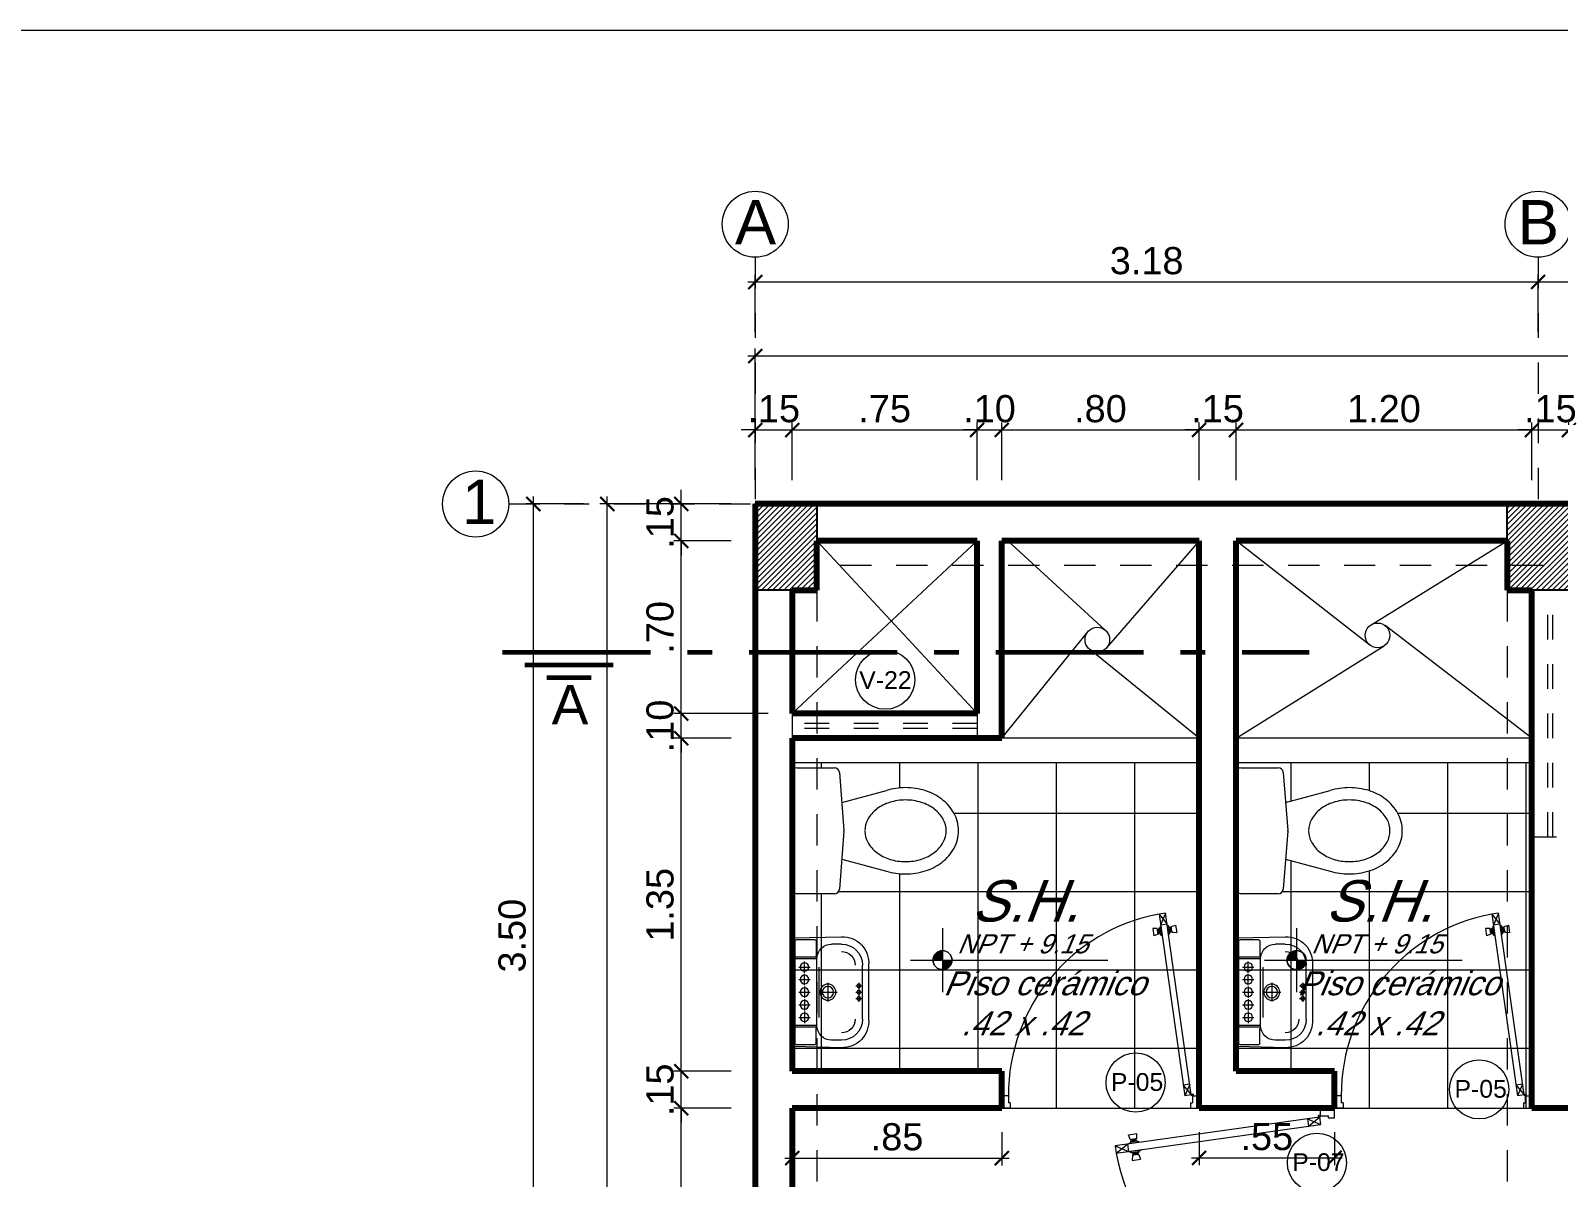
# Model space of a CAD drawing. Header units: millimetres. Extents: x 3790 to 7711, y 1449 to 3132.
# Drawn here: x 3919.59 to 3925.79, y 1485.23 to 1489.88 of the extents above; entities that cross this region are included whole.
import ezdxf

# ---------------------------------------------------------------- set-up
doc = ezdxf.new("R2010")
doc.units = ezdxf.units.MM
doc.header["$PDMODE"] = 3
for name, pattern in [('ACAD_ISO10W100', [18.5, 12, -3, 0.5, -3]), ('CENTER2', [1.125, 0.75, -0.125, 0.125, -0.125]), ('DASHDOTX2', [50.8, 25.4, -12.7, 0, -12.7]), ('HIDDEN', [9.525, 6.35, -3.175])]:
    doc.linetypes.add(name, pattern=pattern)
for name, color, linetype, lineweight in [('cotas', 7, 'Continuous', 5), ('EJES', 20, 'DASHDOTX2', 9), ('LINEA-DE-CORTE', 6, 'ACAD_ISO10W100', 60), ('MOBILIARIOS', 151, 'Continuous', 5), ('PERSONA', 7, 'Continuous', 9), ('pluma 0.0', 33, 'Continuous', 0), ('pluma 1', 1, 'Continuous', 9), ('pluma 1.5', 14, 'Continuous', 15), ('pluma 2.5', 30, 'Continuous', 25), ('pluma 8', 98, 'Continuous', 80), ('proyecciones', 32, 'HIDDEN', 9), ('PUERTAS', 33, 'Continuous', 9), ('SANITARIOS', 40, 'Continuous', 9), ('TEXTO', 7, 'Continuous', 9), ('TEXTURAS', 35, 'Continuous', 5)]:
    doc.layers.add(name, color=color, linetype=linetype, lineweight=lineweight)
doc.styles.add('nombreambiente', font='stylu.ttf', dxfattribs={"oblique": 20})
doc.styles.get("Standard").update_dxf_attribs({"font": 'arial.ttf'})
doc.styles.add('TIMES', font='arial.ttf', dxfattribs={"height": 0.11})
doc.dimstyles.new('julio', dxfattribs={"dimtxt": 0.11, "dimasz": 0.057, "dimexe": 0.03, "dimexo": 0.097, "dimgap": 0.0295, "dimtad": 1, "dimzin": 4, "dimdsep": 46, "dimtxsty": 'TIMES', "dimblk": 'ARCHTICK', "dimcen": 0, "dimdle": 0.03, "dimclrd": 256, "dimclre": 256, "dimclrt": 256, "dimadec": 0, "dimazin": 0, "dimtfac": 1, "dimtix": 1, "dimtmove": 2, "dimatfit": 2, "dimldrblk": 'ARCHTICK', "dimfxl": 1, "dimtolj": 1, "dimtzin": 0, "dimlwd": 5, "dimlwe": 5, "dimarcsym": 0})

# ---------------------------------------------------------------- blocks, each defined once
blk = doc.blocks.new('khjkhjk')
at = {"layer": 'SANITARIOS'}
for p, q in [((987.6491, 424.1584), (987.6491, 424.6284)), ((987.6691, 424.6484), (987.8206, 424.6484)), ((987.8405, 424.6299), (987.8589, 424.3949)), ((987.85, 424.5084), (988.0309, 424.5568)), ((987.8589, 424.3918), (987.8405, 424.1568)), ((987.85, 424.2783), (988.0309, 424.2299)), ((987.8206, 424.1384), (987.6691, 424.1384))]:
    blk.add_line(p, q, dxfattribs=at)
for centre, radius, start, end in [((987.6691, 424.6284), 0.02, 90, 180), ((987.8206, 424.6284), 0.02, 4.48461, 90), ((988.1086, 424.3013), 0.2671, 90, 106.90159), ((988.1086, 424.3013), 0.2671, 72.57824, 90), ((988.1228, 424.3465), 0.2197, 52.85331, 72.57824), ((988.0944, 424.3465), 0.1697, 107.42176, 127.14669), ((988.1086, 424.3013), 0.2171, 90, 107.42176), ((988.1086, 424.3013), 0.2171, 72.57824, 90), ((988.1228, 424.3465), 0.1697, 52.85331, 72.57824), ((988.1445, 424.3751), 0.1837, 28.66816, 52.85331), ((988.0393, 424.3934), 0.0958, 151.33184, 179.15365), ((988.0727, 424.3751), 0.1337, 127.14669, 151.33184), ((988.1445, 424.3751), 0.1337, 28.66816, 52.85331), ((988.1778, 424.3934), 0.0958, 360, 28.66816), ((988.1778, 424.3934), 0.1458, 360, 28.66816), ((987.839, 424.3934), 0.02, 355.51539, 4.48461), ((988.0393, 424.3934), 0.0958, 180.84635, 208.66816), ((988.1778, 424.3934), 0.0958, 331.33184, 0), ((988.1778, 424.3934), 0.1458, 331.33184, 0), ((988.0727, 424.4116), 0.1337, 208.66816, 232.85331), ((988.0944, 424.4403), 0.1697, 232.85331, 252.57824), ((988.1228, 424.4403), 0.1697, 287.42176, 307.14669), ((988.1445, 424.4116), 0.1337, 307.14669, 331.33184), ((988.1445, 424.4116), 0.1837, 307.14669, 331.33184), ((988.1086, 424.4855), 0.2171, 252.57824, 270), ((988.1086, 424.4855), 0.2171, 270, 287.42176), ((988.1228, 424.4403), 0.2197, 287.42176, 307.14669), ((988.1086, 424.4855), 0.2671, 253.09841, 270), ((988.1086, 424.4855), 0.2671, 270, 287.42176), ((987.6691, 424.1584), 0.02, 180, 270), ((987.8206, 424.1584), 0.02, 270, 355.51539)]:
    blk.add_arc(centre, radius, start, end, dxfattribs=at)
blk = doc.blocks.new('lavavo 3')
at = {"layer": 'SANITARIOS'}
for p, q in [((1138.5237, 375.7609), (1138.5237, 375.8379)), ((1138.9437, 375.8419), (1138.5277, 375.8419)), ((1138.5937, 375.7584), (1138.5937, 375.8419)), ((1138.6007, 375.7539), (1138.6007, 375.8419)), ((1138.8707, 375.7539), (1138.8707, 375.8419)), ((1138.8777, 375.7584), (1138.8777, 375.8419)), ((1138.9477, 375.8379), (1138.9477, 375.7609)), ((1138.5277, 375.7569), (1138.5887, 375.7569)), ((1138.5907, 375.7539), (1138.5907, 375.7549)), ((1138.8707, 375.7539), (1138.6007, 375.7539)), ((1138.8377, 375.7439), (1138.6337, 375.7439)), ((1138.8807, 375.753), (1138.8807, 375.7549)), ((1138.9437, 375.7569), (1138.8827, 375.7569)), ((1138.5407, 375.6539), (1138.5407, 375.6939)), ((1138.9307, 375.6539), (1138.9307, 375.6939)), ((1138.8457, 375.5689), (1138.6257, 375.5689))]:
    blk.add_line(p, q, dxfattribs=at)
at = {"layer": 'SANITARIOS', "color": 4, "linetype": 'CENTER2', "ltscale": 0.04}
for p, q in [((1138.6567, 375.8039), (1138.6107, 375.8039)), ((1138.6337, 375.8269), (1138.6337, 375.7809)), ((1138.7077, 375.8039), (1138.6617, 375.8039)), ((1138.6847, 375.8269), (1138.6847, 375.7809)), ((1138.7127, 375.8039), (1138.7587, 375.8039)), ((1138.7357, 375.8269), (1138.7357, 375.7809)), ((1138.7637, 375.8039), (1138.8097, 375.8039)), ((1138.7867, 375.8269), (1138.7867, 375.7809)), ((1138.8147, 375.8039), (1138.8607, 375.8039)), ((1138.8377, 375.8269), (1138.8377, 375.7809)), ((1138.6982, 375.7089), (1138.7732, 375.7089))]:
    blk.add_line(p, q, dxfattribs=at)
at = {"layer": 'SANITARIOS', "color": 4}
blk.add_line((1138.7357, 375.7464), (1138.7357, 375.6714), dxfattribs=at)
at = {"layer": 'SANITARIOS', "color": 4, "linetype": 'CENTER2', "ltscale": 0.02}
for p, q in [((1138.7099, 375.5961), (1138.7099, 375.5706)), ((1138.7357, 375.5961), (1138.7357, 375.5706)), ((1138.7614, 375.5961), (1138.7614, 375.5706)), ((1138.6972, 375.5834), (1138.7227, 375.5834)), ((1138.7229, 375.5834), (1138.7484, 375.5834)), ((1138.7487, 375.5834), (1138.7742, 375.5834))]:
    blk.add_line(p, q, dxfattribs=at)
at = {"layer": 'SANITARIOS'}
blk.add_lwpolyline([(1138.5157, 375.8489), (1138.5107, 375.6539, 0.445971), (1138.6257, 375.5439), (1138.8457, 375.5439, 0.445971), (1138.9607, 375.6539), (1138.9557, 375.8489, 0.414214), (1138.9507, 375.8539), (1138.5207, 375.8539, 0.414214)], format="xyb", close=True, dxfattribs=at)
for centre, radius in [((1138.6337, 375.8039), 0.0173), ((1138.6847, 375.8039), 0.0173), ((1138.7357, 375.8039), 0.0173), ((1138.7867, 375.8039), 0.0173), ((1138.8377, 375.8039), 0.0173), ((1138.7357, 375.7089), 0.0325), ((1138.7357, 375.7089), 0.0232), ((1138.7099, 375.5834), 0.00775), ((1138.7357, 375.5834), 0.00775), ((1138.7614, 375.5834), 0.00775)]:
    blk.add_circle(centre, radius, dxfattribs=at)
for centre, radius, start, end in [((1138.5277, 375.8379), 0.004, 90, 180), ((1138.9437, 375.8379), 0.004, 360, 90), ((1138.5277, 375.7609), 0.004, 180, 270), ((1138.6007, 375.6939), 0.06, 90, 180), ((1138.5887, 375.7549), 0.002, 0, 90), ((1138.8707, 375.6939), 0.06, 0, 90), ((1138.8827, 375.7549), 0.002, 90, 180), ((1138.9437, 375.7609), 0.004, 270, 0), ((1138.6257, 375.6539), 0.085, 180, 270), ((1138.6257, 375.6539), 0.055, 180, 270), ((1138.8457, 375.6539), 0.085, 270, 0), ((1138.8457, 375.6539), 0.055, 270, 0)]:
    blk.add_arc(centre, radius, start, end, dxfattribs=at)
blk = doc.blocks.new('eqwqewr')
at = {"layer": 'PUERTAS'}
for p, q in [((0.1178, 0.7625, 4483.175), (0.0879, 0.7582, 4483.175)), ((0.0879, 0.7582, 4483.175), (0.2051, -0.0706, 4483.175)), ((0.235, -0.0663, 4483.175), (0.1178, 0.7625, 4483.175)), ((0.0589, 0.6934, 4483.175), (0.0637, 0.6595, 4483.175)), ((0.0799, 0.6922, 4483.175), (0.0589, 0.6934, 4483.175)), ((0.0806, 0.6868, 4483.175), (0.0799, 0.6922, 4483.175)), ((0.084, 0.6873, 4483.175), (0.0806, 0.6868, 4483.175)), ((0.0828, 0.6718, 4483.175), (0.0806, 0.6868, 4483.175)), ((0.0871, 0.6898, 4483.175), (0.0837, 0.6893, 4483.175)), ((0.084, 0.6873, 4483.175), (0.0837, 0.6893, 4483.175)), ((0.0862, 0.6723, 4483.175), (0.084, 0.6873, 4483.175)), ((0.0902, 0.693, 4483.175), (0.0868, 0.6925, 4483.175)), ((0.0871, 0.6898, 4483.175), (0.0868, 0.6925, 4483.175)), ((0.0898, 0.6708, 4483.175), (0.0871, 0.6898, 4483.175)), ((0.0942, 0.704, 4483.175), (0.0902, 0.693, 4483.175)), ((0.0936, 0.6685, 4483.175), (0.0902, 0.693, 4483.175)), ((0.0955, 0.7042, 4483.175), (0.0942, 0.704, 4483.175)), ((0.1005, 0.6591, 4483.175), (0.0942, 0.704, 4483.175)), ((0.1248, 0.713, 4483.175), (0.0949, 0.7087, 4483.175)), ((0.0987, 0.6817, 4483.175), (0.0987, 0.6817, 4483.175)), ((0.0987, 0.6817, 4483.175), (0.0987, 0.6817, 4483.175)), ((0.1254, 0.7084, 4483.175), (0.1268, 0.7086, 4483.175)), ((0.1331, 0.6637, 4483.175), (0.1268, 0.7086, 4483.175)), ((0.1268, 0.7086, 4483.175), (0.1336, 0.6992, 4483.175)), ((0.1336, 0.6992, 4483.175), (0.137, 0.6996, 4483.175)), ((0.1371, 0.6747, 4483.175), (0.1336, 0.6992, 4483.175)), ((0.1374, 0.6969, 4483.175), (0.137, 0.6996, 4483.175)), ((0.1374, 0.6969, 4483.175), (0.1408, 0.6974, 4483.175)), ((0.1401, 0.6779, 4483.175), (0.1374, 0.6969, 4483.175)), ((0.1411, 0.6954, 4483.175), (0.1408, 0.6974, 4483.175)), ((0.1411, 0.6954, 4483.175), (0.1445, 0.6958, 4483.175)), ((0.1432, 0.6804, 4483.175), (0.1411, 0.6954, 4483.175)), ((0.1437, 0.7013, 4483.175), (0.1635, 0.7082, 4483.175)), ((0.1445, 0.6958, 4483.175), (0.1437, 0.7013, 4483.175)), ((0.1466, 0.6809, 4483.175), (0.1445, 0.6958, 4483.175)), ((0.1635, 0.7082, 4483.175), (0.1684, 0.6743, 4483.175)), ((0.0835, 0.6664, 4483.175), (0.0637, 0.6595, 4483.175)), ((0.0862, 0.6723, 4483.175), (0.0828, 0.6718, 4483.175)), ((0.0828, 0.6718, 4483.175), (0.0835, 0.6664, 4483.175)), ((0.0862, 0.6723, 4483.175), (0.0864, 0.6703, 4483.175)), ((0.0898, 0.6708, 4483.175), (0.0864, 0.6703, 4483.175)), ((0.0898, 0.6708, 4483.175), (0.0902, 0.6681, 4483.175)), ((0.0936, 0.6685, 4483.175), (0.0902, 0.6681, 4483.175)), ((0.1005, 0.6591, 4483.175), (0.0936, 0.6685, 4483.175)), ((0.1019, 0.6593, 4483.175), (0.1005, 0.6591, 4483.175)), ((0.1318, 0.6635, 4483.175), (0.1331, 0.6637, 4483.175)), ((0.1331, 0.6637, 4483.175), (0.1371, 0.6747, 4483.175)), ((0.1371, 0.6747, 4483.175), (0.1405, 0.6752, 4483.175)), ((0.1401, 0.6779, 4483.175), (0.1435, 0.6784, 4483.175)), ((0.1401, 0.6779, 4483.175), (0.1405, 0.6752, 4483.175)), ((0.1432, 0.6804, 4483.175), (0.1466, 0.6809, 4483.175)), ((0.1432, 0.6804, 4483.175), (0.1435, 0.6784, 4483.175)), ((0.1466, 0.6809, 4483.175), (0.1474, 0.6755, 4483.175)), ((0.1474, 0.6755, 4483.175), (0.1684, 0.6743, 4483.175)), ((0.228, -0.0168, 4483.175), (0.1981, -0.021, 4483.175)), ((-0.5995, -0.0707, 4483.175), (-0.6297, -0.0707, 4483.175)), ((-0.6297, -0.0707, 4483.175), (-0.6297, -0.1273, 4483.175)), ((-0.5995, -0.0707, 4483.175), (-0.5995, -0.1019, 4483.175)), ((-0.5909, -0.1019, 4483.175), (-0.5995, -0.1019, 4483.175)), ((-0.5909, -0.1019, 4483.175), (-0.5909, -0.1273, 4483.175)), ((0.235, -0.0663, 4483.175), (0.2051, -0.0706, 4483.175)), ((0.2315, -0.1019, 4483.175), (0.2401, -0.1019, 4483.175)), ((0.2315, -0.1019, 4483.175), (0.2315, -0.1273, 4483.175)), ((0.2401, -0.0707, 4483.175), (0.2401, -0.1019, 4483.175)), ((0.2401, -0.0707, 4483.175), (0.2703, -0.0707, 4483.175)), ((0.2401, -0.0707, 4483.175), (0.2401, -0.1019, 4483.175)), ((0.2703, -0.0707, 4483.175), (0.2703, -0.1273, 4483.175)), ((-0.5909, -0.1273, 4483.175), (-0.6297, -0.1273, 4483.175)), ((0.2315, -0.1273, 4483.175), (0.2703, -0.1273, 4483.175))]:
    blk.add_line(p, q, dxfattribs=at)
for radius in [0.00461, 0.000461]:
    blk.add_circle((0.2397, -0.0661, 4483.175), radius, dxfattribs=at)
at = {"layer": 'TEXTURAS', "linetype": 'Continuous', "extrusion": (-4.60854e-07, -6.59516e-08, 1)}
for p, q in [((0.0879, 0.7582, 4483.175), (0.1248, 0.713, 4483.175)), ((0.1178, 0.7625, 4483.175), (0.0949, 0.7087, 4483.175)), ((0.1981, -0.021, 4483.175), (0.235, -0.0663, 4483.175)), ((0.228, -0.0168, 4483.175), (0.2051, -0.0706, 4483.175))]:
    blk.add_line(p, q, dxfattribs=at)
at = {"layer": 'TEXTURAS'}
blk.add_arc((0.2406, -0.0678, 4483.175), 0.8401, 100.47523, 180.19864, dxfattribs=at)
blk = doc.blocks.new('iiuyu')
at = {"layer": 'pluma 1', "ltscale": 0.3}
h = blk.add_hatch(color=256, dxfattribs=at)
h.paths.add_polyline_path([(1118.6362, 393.0279, 0.414214), (1118.5977, 392.9893), (1118.6362, 392.9893)])
h.paths.add_polyline_path([(1118.6747, 392.9893), (1118.6362, 392.9893), (1118.6362, 392.9508, 0.414214)])
for p, q in [((1118.6362, 393.1195), (1118.6362, 392.8592)), ((1118.506, 392.9893), (1119.307, 392.9893))]:
    blk.add_line(p, q, dxfattribs=at)
blk.add_circle((1118.6362, 392.9893), 0.0385, dxfattribs=at)
for start, end in [(0, 180), (180, 0)]:
    blk.add_arc((1118.6362, 392.9893), 0.0385, start, end, dxfattribs=at)
blk = doc.blocks.new('_ArchTick')
at = {"color": 0, "linetype": 'ByBlock', "lineweight": 40, "const_width": 0.15}
blk.add_lwpolyline([(-0.5, -0.5), (0.5, 0.5)], dxfattribs=at)
blk = doc.blocks.new('*D561')
at = {"layer": 'cotas', "lineweight": 5, "transparency": 16777216}
for p, q in [((3922.436, 1487.9592), (3921.903, 1487.9592)), ((3921.933, 1480.9292), (3921.933, 1487.9892)), ((3922.436, 1480.9592), (3921.903, 1480.9592))]:
    blk.add_line(p, q, dxfattribs=at)
at = {"layer": 'Defpoints', "color": 0, "transparency": 16777216}
for p in [(3921.933, 1487.9592), (3922.533, 1487.9592), (3922.533, 1480.9592)]:
    blk.add_point(p, dxfattribs=at)
at = {"layer": 'cotas', "lineweight": 5, "transparency": 16777216, "xscale": 0.057, "yscale": 0.057, "zscale": 0.057}
for p, rotation in [((3921.933, 1487.9592), 90), ((3921.933, 1480.9592), 270)]:
    blk.add_blockref('_ArchTick', p, dxfattribs=dict(at, rotation=rotation))
at = {"layer": 'cotas', "transparency": 16777216, "insert": (3921.8473, 1484.4592), "char_height": 0.11, "attachment_point": 5, "rotation": 90, "style": 'TIMES'}
blk.add_mtext('\\A1;7.00', dxfattribs=at)
blk = doc.blocks.new('*D496')
at = {"layer": 'cotas', "lineweight": 5, "transparency": 16777216}
for p, q in [((3922.436, 1487.0092), (3922.203, 1487.0092)), ((3922.233, 1485.6292), (3922.233, 1487.0392)), ((3922.436, 1485.6592), (3922.203, 1485.6592))]:
    blk.add_line(p, q, dxfattribs=at)
at = {"layer": 'Defpoints', "color": 0, "transparency": 16777216}
for p in [(3922.233, 1487.0092), (3922.533, 1487.0092), (3922.533, 1485.6592)]:
    blk.add_point(p, dxfattribs=at)
at = {"layer": 'cotas', "lineweight": 5, "transparency": 16777216, "xscale": 0.057, "yscale": 0.057, "zscale": 0.057}
for p, rotation in [((3922.233, 1487.0092), 90), ((3922.233, 1485.6592), 270)]:
    blk.add_blockref('_ArchTick', p, dxfattribs=dict(at, rotation=rotation))
at = {"layer": 'cotas', "transparency": 16777216, "insert": (3922.1473, 1486.3342), "char_height": 0.11, "attachment_point": 5, "rotation": 90, "style": 'TIMES'}
blk.add_mtext('\\A1;1.35', dxfattribs=at)
blk = doc.blocks.new('*D497')
at = {"layer": 'cotas', "lineweight": 5, "transparency": 16777216}
for p, q in [((3922.233, 1487.9592), (3922.233, 1488.0162)), ((3922.436, 1487.9592), (3922.203, 1487.9592)), ((3922.233, 1487.8092), (3922.233, 1487.9592)), ((3922.436, 1487.8092), (3922.203, 1487.8092)), ((3922.233, 1487.8092), (3922.233, 1487.7522))]:
    blk.add_line(p, q, dxfattribs=at)
at = {"layer": 'Defpoints', "color": 0, "transparency": 16777216}
for p in [(3922.233, 1487.9592), (3922.533, 1487.9592), (3922.533, 1487.8092)]:
    blk.add_point(p, dxfattribs=at)
at = {"layer": 'cotas', "lineweight": 5, "transparency": 16777216, "xscale": 0.057, "yscale": 0.057, "zscale": 0.057}
for p, rotation in [((3922.233, 1487.9592), 270), ((3922.233, 1487.8092), 90)]:
    blk.add_blockref('_ArchTick', p, dxfattribs=dict(at, rotation=rotation))
at = {"layer": 'cotas', "transparency": 16777216, "insert": (3922.1473, 1487.8842), "char_height": 0.11, "attachment_point": 5, "rotation": 90, "style": 'TIMES'}
blk.add_mtext('\\A1;.15', dxfattribs=at)
blk = doc.blocks.new('*D498')
at = {"layer": 'cotas', "lineweight": 5, "transparency": 16777216}
for p, q in [((3921.836, 1487.9592), (3921.603, 1487.9592)), ((3921.633, 1484.4292), (3921.633, 1487.9892)), ((3921.836, 1484.4592), (3921.603, 1484.4592))]:
    blk.add_line(p, q, dxfattribs=at)
at = {"layer": 'Defpoints', "color": 0, "transparency": 16777216}
for p in [(3921.633, 1487.9592), (3921.933, 1487.9592), (3921.933, 1484.4592)]:
    blk.add_point(p, dxfattribs=at)
at = {"layer": 'cotas', "lineweight": 5, "transparency": 16777216, "xscale": 0.057, "yscale": 0.057, "zscale": 0.057}
for p, rotation in [((3921.633, 1487.9592), 90), ((3921.633, 1484.4592), 270)]:
    blk.add_blockref('_ArchTick', p, dxfattribs=dict(at, rotation=rotation))
at = {"layer": 'cotas', "transparency": 16777216, "insert": (3921.5473, 1486.2092), "char_height": 0.11, "attachment_point": 5, "rotation": 90, "style": 'TIMES'}
blk.add_mtext('\\A1;3.50', dxfattribs=at)
blk = doc.blocks.new('*D562')
at = {"layer": 'cotas', "lineweight": 5, "transparency": 16777216}
for p, q in [((3922.503, 1488.5592), (3937.863, 1488.5592)), ((3922.533, 1488.0562), (3922.533, 1488.5892)), ((3937.833, 1488.0562), (3937.833, 1488.5892))]:
    blk.add_line(p, q, dxfattribs=at)
at = {"layer": 'Defpoints', "color": 0, "transparency": 16777216}
for p in [(3937.833, 1488.5592), (3922.533, 1487.9592), (3937.833, 1487.9592)]:
    blk.add_point(p, dxfattribs=at)
at = {"layer": 'cotas', "lineweight": 5, "transparency": 16777216, "xscale": 0.057, "yscale": 0.057, "zscale": 0.057, "rotation": 180}
blk.add_blockref('_ArchTick', (3922.533, 1488.5592), dxfattribs=at)
at = {"layer": 'cotas', "lineweight": 5, "transparency": 16777216, "xscale": 0.057, "yscale": 0.057, "zscale": 0.057}
blk.add_blockref('_ArchTick', (3937.833, 1488.5592), dxfattribs=at)
at = {"layer": 'cotas', "transparency": 16777216, "insert": (3930.2854, 1488.65), "char_height": 0.11, "attachment_point": 5, "style": 'TIMES'}
blk.add_mtext('\\A1;15.30', dxfattribs=at)
blk = doc.blocks.new('*D499')
at = {"layer": 'cotas', "lineweight": 5, "transparency": 16777216}
for p, q in [((3922.533, 1488.2592), (3922.476, 1488.2592)), ((3922.533, 1488.0562), (3922.533, 1488.2892)), ((3922.533, 1488.2592), (3922.683, 1488.2592)), ((3922.683, 1488.0562), (3922.683, 1488.2892)), ((3922.683, 1488.2592), (3922.74, 1488.2592))]:
    blk.add_line(p, q, dxfattribs=at)
at = {"layer": 'Defpoints', "color": 0, "transparency": 16777216}
for p in [(3922.683, 1488.2592), (3922.533, 1487.9592), (3922.683, 1487.9592)]:
    blk.add_point(p, dxfattribs=at)
at = {"layer": 'cotas', "lineweight": 5, "transparency": 16777216, "xscale": 0.057, "yscale": 0.057, "zscale": 0.057}
blk.add_blockref('_ArchTick', (3922.533, 1488.2592), dxfattribs=at)
at = {"layer": 'cotas', "lineweight": 5, "transparency": 16777216, "xscale": 0.057, "yscale": 0.057, "zscale": 0.057, "rotation": 180}
blk.add_blockref('_ArchTick', (3922.683, 1488.2592), dxfattribs=at)
at = {"layer": 'cotas', "transparency": 16777216, "insert": (3922.608, 1488.3449), "char_height": 0.11, "attachment_point": 5, "style": 'TIMES'}
blk.add_mtext('\\A1;.15', dxfattribs=at)
blk = doc.blocks.new('*D500')
at = {"layer": 'cotas', "lineweight": 5, "transparency": 16777216}
for p, q in [((3922.533, 1488.6562), (3922.533, 1488.8892)), ((3925.708, 1488.6562), (3925.708, 1488.8892)), ((3922.503, 1488.8592), (3925.738, 1488.8592))]:
    blk.add_line(p, q, dxfattribs=at)
at = {"layer": 'Defpoints', "color": 0, "transparency": 16777216}
for p in [(3925.708, 1488.8592), (3922.533, 1488.5592), (3925.708, 1488.5592)]:
    blk.add_point(p, dxfattribs=at)
at = {"layer": 'cotas', "lineweight": 5, "transparency": 16777216, "xscale": 0.057, "yscale": 0.057, "zscale": 0.057, "rotation": 180}
blk.add_blockref('_ArchTick', (3922.533, 1488.8592), dxfattribs=at)
at = {"layer": 'cotas', "lineweight": 5, "transparency": 16777216, "xscale": 0.057, "yscale": 0.057, "zscale": 0.057}
blk.add_blockref('_ArchTick', (3925.708, 1488.8592), dxfattribs=at)
at = {"layer": 'cotas', "transparency": 16777216, "insert": (3924.1205, 1488.9449), "char_height": 0.11, "attachment_point": 5, "style": 'TIMES'}
blk.add_mtext('\\A1;3.18', dxfattribs=at)
blk = doc.blocks.new('*D501')
at = {"layer": 'cotas', "lineweight": 5, "transparency": 16777216}
for p, q in [((3925.708, 1488.6562), (3925.708, 1488.8892)), ((3928.958, 1488.6562), (3928.958, 1488.8892)), ((3925.678, 1488.8592), (3928.988, 1488.8592))]:
    blk.add_line(p, q, dxfattribs=at)
at = {"layer": 'Defpoints', "color": 0, "transparency": 16777216}
for p in [(3928.958, 1488.8592), (3925.708, 1488.5592), (3928.958, 1488.5592)]:
    blk.add_point(p, dxfattribs=at)
at = {"layer": 'cotas', "lineweight": 5, "transparency": 16777216, "xscale": 0.057, "yscale": 0.057, "zscale": 0.057, "rotation": 180}
blk.add_blockref('_ArchTick', (3925.708, 1488.8592), dxfattribs=at)
at = {"layer": 'cotas', "lineweight": 5, "transparency": 16777216, "xscale": 0.057, "yscale": 0.057, "zscale": 0.057}
blk.add_blockref('_ArchTick', (3928.958, 1488.8592), dxfattribs=at)
at = {"layer": 'cotas', "transparency": 16777216, "insert": (3927.333, 1488.9449), "char_height": 0.11, "attachment_point": 5, "style": 'TIMES'}
blk.add_mtext('\\A1;3.25', dxfattribs=at)
blk = doc.blocks.new('*D506')
at = {"layer": 'cotas', "lineweight": 5, "transparency": 16777216}
for p, q in [((3922.653, 1488.2592), (3923.463, 1488.2592)), ((3922.683, 1488.0562), (3922.683, 1488.2892)), ((3923.433, 1488.0562), (3923.433, 1488.2892))]:
    blk.add_line(p, q, dxfattribs=at)
at = {"layer": 'Defpoints', "color": 0, "transparency": 16777216}
for p in [(3923.433, 1488.2592), (3922.683, 1487.9592), (3923.433, 1487.9592)]:
    blk.add_point(p, dxfattribs=at)
at = {"layer": 'cotas', "lineweight": 5, "transparency": 16777216, "xscale": 0.057, "yscale": 0.057, "zscale": 0.057, "rotation": 180}
blk.add_blockref('_ArchTick', (3922.683, 1488.2592), dxfattribs=at)
at = {"layer": 'cotas', "lineweight": 5, "transparency": 16777216, "xscale": 0.057, "yscale": 0.057, "zscale": 0.057}
blk.add_blockref('_ArchTick', (3923.433, 1488.2592), dxfattribs=at)
at = {"layer": 'cotas', "transparency": 16777216, "insert": (3923.058, 1488.3447), "char_height": 0.11, "attachment_point": 5, "style": 'TIMES'}
blk.add_mtext('\\A1;.75', dxfattribs=at)
blk = doc.blocks.new('*D507')
at = {"layer": 'cotas', "lineweight": 5, "transparency": 16777216}
for p, q in [((3923.433, 1488.2592), (3923.376, 1488.2592)), ((3923.433, 1488.0562), (3923.433, 1488.2892)), ((3923.433, 1488.2592), (3923.533, 1488.2592)), ((3923.533, 1488.0562), (3923.533, 1488.2892)), ((3923.533, 1488.2592), (3923.59, 1488.2592))]:
    blk.add_line(p, q, dxfattribs=at)
at = {"layer": 'Defpoints', "color": 0, "transparency": 16777216}
for p in [(3923.533, 1488.2592), (3923.433, 1487.9592), (3923.533, 1487.9592)]:
    blk.add_point(p, dxfattribs=at)
at = {"layer": 'cotas', "lineweight": 5, "transparency": 16777216, "xscale": 0.057, "yscale": 0.057, "zscale": 0.057}
blk.add_blockref('_ArchTick', (3923.433, 1488.2592), dxfattribs=at)
at = {"layer": 'cotas', "lineweight": 5, "transparency": 16777216, "xscale": 0.057, "yscale": 0.057, "zscale": 0.057, "rotation": 180}
blk.add_blockref('_ArchTick', (3923.533, 1488.2592), dxfattribs=at)
at = {"layer": 'cotas', "transparency": 16777216, "insert": (3923.483, 1488.3449), "char_height": 0.11, "attachment_point": 5, "style": 'TIMES'}
blk.add_mtext('\\A1;.10', dxfattribs=at)
blk = doc.blocks.new('*D508')
at = {"layer": 'cotas', "lineweight": 5, "transparency": 16777216}
for p, q in [((3924.453, 1488.2592), (3925.713, 1488.2592)), ((3924.483, 1488.0562), (3924.483, 1488.2892)), ((3925.683, 1488.0562), (3925.683, 1488.2892))]:
    blk.add_line(p, q, dxfattribs=at)
at = {"layer": 'Defpoints', "color": 0, "transparency": 16777216}
for p in [(3925.683, 1488.2592), (3924.483, 1487.9592), (3925.683, 1487.9592)]:
    blk.add_point(p, dxfattribs=at)
at = {"layer": 'cotas', "lineweight": 5, "transparency": 16777216, "xscale": 0.057, "yscale": 0.057, "zscale": 0.057, "rotation": 180}
blk.add_blockref('_ArchTick', (3924.483, 1488.2592), dxfattribs=at)
at = {"layer": 'cotas', "lineweight": 5, "transparency": 16777216, "xscale": 0.057, "yscale": 0.057, "zscale": 0.057}
blk.add_blockref('_ArchTick', (3925.683, 1488.2592), dxfattribs=at)
at = {"layer": 'cotas', "transparency": 16777216, "insert": (3925.083, 1488.3449), "char_height": 0.11, "attachment_point": 5, "style": 'TIMES'}
blk.add_mtext('\\A1;1.20', dxfattribs=at)
blk = doc.blocks.new('*D530')
at = {"layer": 'cotas', "lineweight": 5, "transparency": 16777216}
for p, q in [((3922.233, 1481.8792), (3922.233, 1485.5392)), ((3922.436, 1485.5092), (3922.203, 1485.5092)), ((3922.436, 1481.9092), (3922.203, 1481.9092))]:
    blk.add_line(p, q, dxfattribs=at)
at = {"layer": 'Defpoints', "color": 0, "transparency": 16777216}
for p in [(3922.233, 1485.5092), (3922.533, 1485.5092), (3922.533, 1481.9092)]:
    blk.add_point(p, dxfattribs=at)
at = {"layer": 'cotas', "lineweight": 5, "transparency": 16777216, "xscale": 0.057, "yscale": 0.057, "zscale": 0.057}
for p, rotation in [((3922.233, 1485.5092), 90), ((3922.233, 1481.9092), 270)]:
    blk.add_blockref('_ArchTick', p, dxfattribs=dict(at, rotation=rotation))
at = {"layer": 'cotas', "transparency": 16777216, "insert": (3922.1473, 1483.7092), "char_height": 0.11, "attachment_point": 5, "rotation": 90, "style": 'TIMES'}
blk.add_mtext('\\A1;3.60', dxfattribs=at)
blk = doc.blocks.new('*D540')
at = {"layer": 'cotas', "lineweight": 5, "transparency": 16777216}
for p, q in [((3922.233, 1485.6592), (3922.233, 1485.7162)), ((3922.436, 1485.6592), (3922.203, 1485.6592)), ((3922.233, 1485.5092), (3922.233, 1485.6592)), ((3922.436, 1485.5092), (3922.203, 1485.5092)), ((3922.233, 1485.5092), (3922.233, 1485.4522))]:
    blk.add_line(p, q, dxfattribs=at)
at = {"layer": 'Defpoints', "color": 0, "transparency": 16777216}
for p in [(3922.233, 1485.6592), (3922.533, 1485.6592), (3922.533, 1485.5092)]:
    blk.add_point(p, dxfattribs=at)
at = {"layer": 'cotas', "lineweight": 5, "transparency": 16777216, "xscale": 0.057, "yscale": 0.057, "zscale": 0.057}
for p, rotation in [((3922.233, 1485.6592), 270), ((3922.233, 1485.5092), 90)]:
    blk.add_blockref('_ArchTick', p, dxfattribs=dict(at, rotation=rotation))
at = {"layer": 'cotas', "transparency": 16777216, "insert": (3922.1473, 1485.5842), "char_height": 0.11, "attachment_point": 5, "rotation": 90, "style": 'TIMES'}
blk.add_mtext('\\A1;.15', dxfattribs=at)
blk = doc.blocks.new('*D557')
at = {"layer": 'cotas', "lineweight": 5, "transparency": 16777216}
for p, q in [((3925.683, 1488.2592), (3925.626, 1488.2592)), ((3925.683, 1488.0562), (3925.683, 1488.2892)), ((3925.683, 1488.2592), (3925.833, 1488.2592)), ((3925.833, 1488.0562), (3925.833, 1488.2892)), ((3925.833, 1488.2592), (3925.89, 1488.2592))]:
    blk.add_line(p, q, dxfattribs=at)
at = {"layer": 'Defpoints', "color": 0, "transparency": 16777216}
for p in [(3925.833, 1488.2592), (3925.683, 1487.9592), (3925.833, 1487.9592)]:
    blk.add_point(p, dxfattribs=at)
at = {"layer": 'cotas', "lineweight": 5, "transparency": 16777216, "xscale": 0.057, "yscale": 0.057, "zscale": 0.057}
blk.add_blockref('_ArchTick', (3925.683, 1488.2592), dxfattribs=at)
at = {"layer": 'cotas', "lineweight": 5, "transparency": 16777216, "xscale": 0.057, "yscale": 0.057, "zscale": 0.057, "rotation": 180}
blk.add_blockref('_ArchTick', (3925.833, 1488.2592), dxfattribs=at)
at = {"layer": 'cotas', "transparency": 16777216, "insert": (3925.758, 1488.3449), "char_height": 0.11, "attachment_point": 5, "style": 'TIMES'}
blk.add_mtext('\\A1;.15', dxfattribs=at)
blk = doc.blocks.new('*D569')
at = {"layer": 'cotas', "lineweight": 5, "transparency": 16777216}
for p, q in [((3922.233, 1487.1092), (3922.233, 1487.1662)), ((3922.586, 1487.1092), (3922.203, 1487.1092)), ((3922.233, 1487.0092), (3922.233, 1487.1092)), ((3922.436, 1487.0092), (3922.203, 1487.0092)), ((3922.233, 1487.0092), (3922.233, 1486.9522))]:
    blk.add_line(p, q, dxfattribs=at)
at = {"layer": 'Defpoints', "color": 0, "transparency": 16777216}
for p in [(3922.233, 1487.1092), (3922.683, 1487.1092), (3922.533, 1487.0092)]:
    blk.add_point(p, dxfattribs=at)
at = {"layer": 'cotas', "lineweight": 5, "transparency": 16777216, "xscale": 0.057, "yscale": 0.057, "zscale": 0.057}
for p, rotation in [((3922.233, 1487.1092), 270), ((3922.233, 1487.0092), 90)]:
    blk.add_blockref('_ArchTick', p, dxfattribs=dict(at, rotation=rotation))
at = {"layer": 'cotas', "transparency": 16777216, "insert": (3922.1473, 1487.0592), "char_height": 0.11, "attachment_point": 5, "rotation": 90, "style": 'TIMES'}
blk.add_mtext('\\A1;.10', dxfattribs=at)
blk = doc.blocks.new('*D570')
at = {"layer": 'cotas', "lineweight": 5, "transparency": 16777216}
for p, q in [((3922.233, 1487.0792), (3922.233, 1487.8392)), ((3922.436, 1487.8092), (3922.203, 1487.8092)), ((3922.586, 1487.1092), (3922.203, 1487.1092))]:
    blk.add_line(p, q, dxfattribs=at)
at = {"layer": 'Defpoints', "color": 0, "transparency": 16777216}
for p in [(3922.233, 1487.8092), (3922.533, 1487.8092), (3922.683, 1487.1092)]:
    blk.add_point(p, dxfattribs=at)
at = {"layer": 'cotas', "lineweight": 5, "transparency": 16777216, "xscale": 0.057, "yscale": 0.057, "zscale": 0.057}
for p, rotation in [((3922.233, 1487.8092), 90), ((3922.233, 1487.1092), 270)]:
    blk.add_blockref('_ArchTick', p, dxfattribs=dict(at, rotation=rotation))
at = {"layer": 'cotas', "transparency": 16777216, "insert": (3922.1473, 1487.4592), "char_height": 0.11, "attachment_point": 5, "rotation": 90, "style": 'TIMES'}
blk.add_mtext('\\A1;.70', dxfattribs=at)
blk = doc.blocks.new('*D558')
at = {"layer": 'cotas', "lineweight": 5, "transparency": 16777216}
for p, q in [((3923.503, 1488.2592), (3924.363, 1488.2592)), ((3923.533, 1488.0562), (3923.533, 1488.2892)), ((3924.333, 1488.0562), (3924.333, 1488.2892))]:
    blk.add_line(p, q, dxfattribs=at)
at = {"layer": 'Defpoints', "color": 0, "transparency": 16777216}
for p in [(3924.333, 1488.2592), (3923.533, 1487.9592), (3924.333, 1487.9592)]:
    blk.add_point(p, dxfattribs=at)
at = {"layer": 'cotas', "lineweight": 5, "transparency": 16777216, "xscale": 0.057, "yscale": 0.057, "zscale": 0.057, "rotation": 180}
blk.add_blockref('_ArchTick', (3923.533, 1488.2592), dxfattribs=at)
at = {"layer": 'cotas', "lineweight": 5, "transparency": 16777216, "xscale": 0.057, "yscale": 0.057, "zscale": 0.057}
blk.add_blockref('_ArchTick', (3924.333, 1488.2592), dxfattribs=at)
at = {"layer": 'cotas', "transparency": 16777216, "insert": (3923.933, 1488.3449), "char_height": 0.11, "attachment_point": 5, "style": 'TIMES'}
blk.add_mtext('\\A1;.80', dxfattribs=at)
blk = doc.blocks.new('*D559')
at = {"layer": 'cotas', "lineweight": 5, "transparency": 16777216}
for p, q in [((3924.333, 1488.2592), (3924.276, 1488.2592)), ((3924.333, 1488.0562), (3924.333, 1488.2892)), ((3924.333, 1488.2592), (3924.483, 1488.2592)), ((3924.483, 1488.0562), (3924.483, 1488.2892)), ((3924.483, 1488.2592), (3924.54, 1488.2592))]:
    blk.add_line(p, q, dxfattribs=at)
at = {"layer": 'Defpoints', "color": 0, "transparency": 16777216}
for p in [(3924.483, 1488.2592), (3924.333, 1487.9592), (3924.483, 1487.9592)]:
    blk.add_point(p, dxfattribs=at)
at = {"layer": 'cotas', "lineweight": 5, "transparency": 16777216, "xscale": 0.057, "yscale": 0.057, "zscale": 0.057}
blk.add_blockref('_ArchTick', (3924.333, 1488.2592), dxfattribs=at)
at = {"layer": 'cotas', "lineweight": 5, "transparency": 16777216, "xscale": 0.057, "yscale": 0.057, "zscale": 0.057, "rotation": 180}
blk.add_blockref('_ArchTick', (3924.483, 1488.2592), dxfattribs=at)
at = {"layer": 'cotas', "transparency": 16777216, "insert": (3924.408, 1488.3449), "char_height": 0.11, "attachment_point": 5, "style": 'TIMES'}
blk.add_mtext('\\A1;.15', dxfattribs=at)
blk = doc.blocks.new('*D460')
at = {"layer": 'cotas', "lineweight": 5, "transparency": 16777216}
for p, q in [((3922.683, 1485.4122), (3922.683, 1485.2775)), ((3923.533, 1485.4122), (3923.533, 1485.2775)), ((3922.653, 1485.3075), (3923.563, 1485.3075))]:
    blk.add_line(p, q, dxfattribs=at)
at = {"layer": 'Defpoints', "color": 0, "transparency": 16777216}
for p in [(3922.683, 1485.5092), (3923.533, 1485.5092), (3923.533, 1485.3075)]:
    blk.add_point(p, dxfattribs=at)
at = {"layer": 'cotas', "lineweight": 5, "transparency": 16777216, "xscale": 0.057, "yscale": 0.057, "zscale": 0.057, "rotation": 180}
blk.add_blockref('_ArchTick', (3922.683, 1485.3075), dxfattribs=at)
at = {"layer": 'cotas', "lineweight": 5, "transparency": 16777216, "xscale": 0.057, "yscale": 0.057, "zscale": 0.057}
blk.add_blockref('_ArchTick', (3923.533, 1485.3075), dxfattribs=at)
at = {"layer": 'cotas', "transparency": 16777216, "insert": (3923.108, 1485.3932), "char_height": 0.11, "attachment_point": 5, "style": 'TIMES'}
blk.add_mtext('\\A1;.85', dxfattribs=at)
blk = doc.blocks.new('*D461')
at = {"layer": 'cotas', "lineweight": 5, "transparency": 16777216}
for p, q in [((3924.333, 1485.4122), (3924.333, 1485.2785)), ((3924.883, 1485.4122), (3924.883, 1485.2785)), ((3924.303, 1485.3085), (3924.913, 1485.3085))]:
    blk.add_line(p, q, dxfattribs=at)
at = {"layer": 'Defpoints', "color": 0, "transparency": 16777216}
for p in [(3924.333, 1485.5092), (3924.883, 1485.5092), (3924.883, 1485.3085)]:
    blk.add_point(p, dxfattribs=at)
at = {"layer": 'cotas', "lineweight": 5, "transparency": 16777216, "xscale": 0.057, "yscale": 0.057, "zscale": 0.057, "rotation": 180}
blk.add_blockref('_ArchTick', (3924.333, 1485.3085), dxfattribs=at)
at = {"layer": 'cotas', "lineweight": 5, "transparency": 16777216, "xscale": 0.057, "yscale": 0.057, "zscale": 0.057}
blk.add_blockref('_ArchTick', (3924.883, 1485.3085), dxfattribs=at)
at = {"layer": 'cotas', "transparency": 16777216, "insert": (3924.608, 1485.394), "char_height": 0.11, "attachment_point": 5, "style": 'TIMES'}
blk.add_mtext('\\A1;.55', dxfattribs=at)

msp = doc.modelspace()

# ---------------------------------------------------------------- hatches: boundary and pattern name
at = {"layer": 'TEXTURAS'}
h = msp.add_hatch(dxfattribs=at)
h.set_pattern_fill('LINE', color=256, scale=0.005, angle=45)
h.set_pattern_definition([(45, (68.669496, -57.590765), (-0.01122532015, 0.01122532015), [])])
h.paths.add_polyline_path([(3922.783, 1487.8092), (3922.783, 1487.9592), (3922.533, 1487.9592), (3922.533, 1487.6092), (3922.783, 1487.6092)])
h = msp.add_hatch(dxfattribs=at)
h.set_pattern_fill('LINE', color=256, scale=0.005, angle=45)
h.set_pattern_definition([(45, (71.719496, -57.590765), (-0.01122532015, 0.01122532015), [])])
h.paths.add_polyline_path([(3925.833, 1487.8092), (3925.833, 1487.9592), (3925.583, 1487.9592), (3925.583, 1487.6092), (3925.833, 1487.6092)])
h = msp.add_hatch(dxfattribs=at)
h.set_pattern_fill('NET', color=256, scale=0.1)
h.set_pattern_definition([(0, (68.6695, -70.31427), (0, 0.3175), []), (90, (68.6695, -70.31427), (-0.3175, 2e-17), [])])
h.paths.add_polyline_path([(3923.2893, 1486.506, -0.086279), (3923.2224, 1486.4715, -0.076164), (3923.1425, 1486.4592, -0.073881), (3923.0648, 1486.4708), (3922.8839, 1486.5192), (3922.8744, 1486.3977, -0.39147), (3922.8545, 1486.3792), (3922.703, 1486.3792, -0.414214), (3922.683, 1486.3992), (3922.683, 1485.6592), (3923.533, 1485.6592), (3923.533, 1485.5092), (3924.333, 1485.5092), (3924.333, 1486.9092), (3922.683, 1486.9092), (3922.683, 1486.8692, -0.414214), (3922.703, 1486.8892), (3922.8545, 1486.8892, -0.39147), (3922.8744, 1486.8708), (3922.8839, 1486.7493), (3923.0648, 1486.7977, -0.073881), (3923.1425, 1486.8092, -0.076164), (3923.2224, 1486.797, -0.086279), (3923.2893, 1486.7625, -0.105921), (3923.3396, 1486.7042, -0.125745), (3923.3575, 1486.6342, -0.125745), (3923.3396, 1486.5643, -0.105921)])
h.paths.add_polyline_path([(3925.683, 1486.9092), (3924.483, 1486.9092), (3924.483, 1486.8692, -0.414214), (3924.503, 1486.8892), (3924.6545, 1486.8892, -0.39147), (3924.6744, 1486.8708), (3924.6839, 1486.7493), (3924.8648, 1486.7977, -0.073881), (3924.9425, 1486.8092, -0.076164), (3925.0224, 1486.797, -0.086279), (3925.0893, 1486.7625, -0.105921), (3925.1396, 1486.7042, -0.125745), (3925.1575, 1486.6342, -0.125745), (3925.1396, 1486.5643, -0.105921), (3925.0893, 1486.506, -0.086279), (3925.0224, 1486.4715, -0.076164), (3924.9425, 1486.4592, -0.073881), (3924.8648, 1486.4708), (3924.6839, 1486.5192), (3924.6744, 1486.3977, -0.39147), (3924.6545, 1486.3792), (3924.503, 1486.3792, -0.414214), (3924.483, 1486.3992), (3924.483, 1485.6592), (3924.883, 1485.6592), (3924.883, 1485.5092), (3925.683, 1485.5092)])

# ---------------------------------------------------------------- linework, layer by layer
at = {"layer": 'cotas'}
msp.add_lwpolyline([(3899.3438, 1461.6783), (3939.8438, 1461.6783), (3939.8438, 1489.8783), (3899.3438, 1489.8783)], close=True, dxfattribs=at)
at = {"layer": 'EJES', "ltscale": 0.005}
for p, q in [((3922.533, 1488.9592), (3922.533, 1487.9592)), ((3925.708, 1488.9592), (3925.708, 1487.9592)), ((3921.533, 1487.9592), (3922.533, 1487.9592))]:
    msp.add_line(p, q, dxfattribs=at)
at = {"layer": 'LINEA-DE-CORTE', "ltscale": 0.05}
for p, q in [((3921.5083, 1487.3587), (3924.78, 1487.3587)), ((3921.598, 1487.3069), (3921.9569, 1487.3069)), ((3921.6877, 1487.2551), (3921.8671, 1487.2551))]:
    msp.add_line(p, q, dxfattribs=at)
at = {"layer": 'pluma 0.0'}
for p, q in [((3922.683, 1487.1092), (3923.433, 1487.8092)), ((3923.433, 1487.1092), (3922.783, 1487.8092)), ((3923.558, 1487.8092), (3923.9504, 1487.4493)), ((3924.333, 1487.8092), (3923.9583, 1487.3765)), ((3925.0262, 1487.3871), (3924.483, 1487.8092)), ((3925.0307, 1487.4692), (3925.583, 1487.8092)), ((3925.683, 1487.0092), (3925.0873, 1487.4663)), ((3923.533, 1487.0092), (3923.8816, 1487.4407)), ((3924.483, 1487.0092), (3925.0834, 1487.3842)), ((3924.333, 1487.0092), (3923.8889, 1487.3704))]:
    msp.add_line(p, q, dxfattribs=at)
for centre in [(3923.9205, 1487.4092), (3925.0569, 1487.4266)]:
    msp.add_circle(centre, 0.05, dxfattribs=at)
at = {"layer": 'pluma 1'}
for centre, radius in [((3922.533, 1489.0931), 0.1339), ((3925.708, 1489.0931), 0.1339), ((3921.3991, 1487.9592), 0.1339), ((3923.0601, 1487.2468), 0.12), ((3924.0759, 1485.6137), 0.12), ((3925.4693, 1485.586), 0.12), ((3924.8112, 1485.2888), 0.12)]:
    msp.add_circle(centre, radius, dxfattribs=at)
at = {"layer": 'pluma 1.5'}
for p, q in [((3924.333, 1487.0092), (3922.683, 1487.0092)), ((3924.333, 1487.0092), (3922.683, 1487.0092)), ((3925.683, 1487.0092), (3924.483, 1487.0092)), ((3924.333, 1486.9092), (3922.683, 1486.9092)), ((3924.333, 1486.9092), (3922.683, 1486.9092)), ((3925.683, 1486.9092), (3924.483, 1486.9092))]:
    msp.add_line(p, q, dxfattribs=at)
at = {"layer": 'pluma 2.5'}
for points in [[(3922.783, 1487.6092), (3922.533, 1487.6092), (3922.533, 1487.9592), (3922.783, 1487.9592)], [(3925.833, 1487.6092), (3925.583, 1487.6092), (3925.583, 1487.9592), (3925.833, 1487.9592)]]:
    msp.add_lwpolyline(points, close=True, dxfattribs=at)
at = {"layer": 'pluma 8'}
for p, q in [((3937.833, 1487.9592), (3922.533, 1487.9592)), ((3936.933, 1487.9592), (3922.533, 1487.9592)), ((3922.533, 1487.9592), (3922.533, 1481.5592)), ((3923.433, 1487.8092), (3922.783, 1487.8092)), ((3922.783, 1487.6092), (3922.783, 1487.8092)), ((3923.433, 1487.1092), (3923.433, 1487.8092)), ((3924.333, 1487.8092), (3923.533, 1487.8092)), ((3923.533, 1487.0092), (3923.533, 1487.8092)), ((3924.333, 1485.5092), (3924.333, 1487.8092)), ((3925.583, 1487.8092), (3924.483, 1487.8092)), ((3924.483, 1485.6592), (3924.483, 1487.8092)), ((3925.583, 1487.8092), (3925.583, 1487.6092)), ((3922.683, 1487.6092), (3922.683, 1487.1092)), ((3922.683, 1487.6092), (3922.783, 1487.6092)), ((3925.583, 1487.6092), (3925.683, 1487.6092)), ((3925.683, 1485.5092), (3925.683, 1487.6092)), ((3923.433, 1487.1092), (3922.683, 1487.1092)), ((3922.683, 1487.0092), (3922.683, 1485.6592)), ((3923.533, 1487.0092), (3922.683, 1487.0092)), ((3923.533, 1485.6592), (3922.683, 1485.6592)), ((3923.533, 1485.5092), (3923.533, 1485.6592)), ((3924.883, 1485.6592), (3924.483, 1485.6592)), ((3924.883, 1485.5092), (3924.883, 1485.6592)), ((3922.683, 1485.5092), (3922.683, 1484.6092)), ((3923.533, 1485.5092), (3922.683, 1485.5092)), ((3924.883, 1485.5092), (3924.333, 1485.5092)), ((3925.833, 1485.5092), (3925.683, 1485.5092))]:
    msp.add_line(p, q, dxfattribs=at)
at = {"layer": 'proyecciones', "linetype": 'HIDDEN', "ltscale": 0.02}
for p, q in [((3937.533, 1487.7092), (3922.783, 1487.7092)), ((3922.783, 1487.6092), (3922.783, 1481.9092)), ((3925.583, 1487.6092), (3925.583, 1481.9092)), ((3923.533, 1487.0092), (3922.683, 1487.0092))]:
    msp.add_line(p, q, dxfattribs=at)
at = {"layer": 'proyecciones', "linetype": 'HIDDEN', "ltscale": 0.01}
for p, q in [((3925.748, 1486.6092), (3925.748, 1487.6092)), ((3925.768, 1486.6092), (3925.768, 1487.6092)), ((3922.683, 1487.1092), (3922.683, 1487.0092)), ((3923.433, 1487.1092), (3923.433, 1487.0092)), ((3923.433, 1487.0692), (3922.683, 1487.0692)), ((3923.433, 1487.0492), (3922.683, 1487.0492)), ((3925.683, 1486.6092), (3925.833, 1486.6092))]:
    msp.add_line(p, q, dxfattribs=at)
at = {"layer": 'TEXTURAS'}
for p, q in [((3923.533, 1485.5092), (3924.333, 1485.5092)), ((3924.883, 1485.5092), (3925.683, 1485.5092))]:
    msp.add_line(p, q, dxfattribs=at)

# ---------------------------------------------------------------- block references
at = {"layer": 'MOBILIARIOS', "linetype": 'Continuous', "xscale": -1, "rotation": 90}
for p in [(4298.5368, 2624.7158), (4300.3368, 2624.7158)]:
    msp.add_blockref('lavavo 3', p, dxfattribs=at)
at = {"layer": 'pluma 1', "linetype": 'Continuous'}
for p in [(2804.6564, 1093.1206), (2806.0926, 1093.1206)]:
    msp.add_blockref('iiuyu', p, dxfattribs=at)
at = {"layer": 'PUERTAS', "xscale": 0.8888888888901039, "yscale": 0.8888888888901039, "zscale": 0.8888888888901039}
msp.add_blockref('eqwqewr', (3924.0927, 1485.6224, -3985.0444), dxfattribs=at)
at = {"layer": 'PUERTAS', "rotation": 90.00000000000001}
msp.add_blockref('eqwqewr', (3924.7556, 1485.2389, -4483.175), dxfattribs=at)
at = {"layer": 'SANITARIOS', "linetype": 'Continuous'}
for p in [(2935.0339, 1062.2409), (2936.8339, 1062.2409)]:
    msp.add_blockref('khjkhjk', p, dxfattribs=at)
at = {"layer": 'TEXTURAS', "xscale": 0.8888888888901039, "yscale": 0.8888888888901039, "zscale": 0.8888888888901039}
msp.add_blockref('eqwqewr', (3925.4427, 1485.6224, -3985.0444), dxfattribs=at)

# ---------------------------------------------------------------- texts
at = {"insert": (3921.7073, 1487.2257), "char_height": 0.16, "width": 1.3216, "attachment_point": 1}
msp.add_mtext('{\\fArial|b0|i0|c0|p34;A}', dxfattribs=at)
at = {"layer": 'PERSONA', "linetype": 'Continuous', "char_height": 0.072, "width": 1.154549, "attachment_point": 1}
for s, insert in [('V-22', (3922.9548, 1487.2813)), ('P-05', (3923.9755, 1485.652)), ('P-05', (3925.369, 1485.6243)), ('P-07', (3924.7109, 1485.3271))]:
    msp.add_mtext(s, dxfattribs=dict(at, insert=insert))
at = {"layer": 'TEXTO', "color": 5, "char_height": 0.18, "width": 2.597734, "attachment_point": 1}
for s, insert in [('{\\C7;A}', (3922.4505, 1489.1913)), ('{\\C7;B}', (3925.6255, 1489.1913)), ('{\\C7;1}', (3921.3436, 1488.0574))]:
    msp.add_mtext(s, dxfattribs=dict(at, insert=insert))
at = {"layer": 'TEXTO', "attachment_point": 1, "style": 'nombreambiente'}
for s, insert, char_height, width in [('{\\Q21;S.H.}', (3923.4076, 1486.4343), 0.168, 1.67738), ('{\\Q21;S.H.}', (3924.8438, 1486.4343), 0.168, 1.67738), ('{\\Q23;NPT + 9.15}', (3923.351, 1486.2152), 0.078, 0.949042), ('{\\Q23;NPT + 9.15}', (3924.7872, 1486.2152), 0.078, 0.949042), ('{\\Q23; Piso cerámico    \\P   .42 x .42\\P   }', (3923.2585, 1486.065), 0.0975, 1.795972), ('{\\Q23; Piso cerámico    \\P   .42 x .42\\P   }', (3924.6947, 1486.065), 0.0975, 1.795972)]:
    msp.add_mtext(s, dxfattribs=dict(at, insert=insert, char_height=char_height, width=width))

# ---------------------------------------------------------------- dimensions: what is measured, and where the dimension line sits
at = {"layer": 'cotas'}
for base, p1, p2, picture, middle in [((3925.7079521921, 1488.8592296829), (3922.5329521921, 1488.5592296829), (3925.7079521921, 1488.5592296829), '*D500', (3924.1204521921, 1488.9449302286)), ((3928.958, 1488.8592), (3925.708, 1488.5592), (3928.958, 1488.5592), '*D501', (3927.333, 1488.9449)), ((3922.683, 1488.2592), (3922.533, 1487.9592), (3922.683, 1487.9592), '*D499', (3922.608, 1488.3449)), ((3923.433, 1488.2592), (3922.683, 1487.9592), (3923.433, 1487.9592), '*D506', (3923.058, 1488.3447)), ((3923.533, 1488.2592), (3923.433, 1487.9592), (3923.533, 1487.9592), '*D507', (3923.483, 1488.3449)), ((3924.333, 1488.2592), (3923.533, 1487.9592), (3924.333, 1487.9592), '*D558', (3923.933, 1488.3449)), ((3924.483, 1488.2592), (3924.333, 1487.9592), (3924.483, 1487.9592), '*D559', (3924.408, 1488.3449)), ((3925.683, 1488.2592), (3924.483, 1487.9592), (3925.683, 1487.9592), '*D508', (3925.083, 1488.3449)), ((3925.833, 1488.2592), (3925.683, 1487.9592), (3925.833, 1487.9592), '*D557', (3925.758, 1488.3449)), ((3923.533, 1485.3075), (3922.683, 1485.5092), (3923.533, 1485.5092), '*D460', (3923.108, 1485.3932)), ((3924.883, 1485.3085), (3924.333, 1485.5092), (3924.883, 1485.5092), '*D461', (3924.608, 1485.394))]:
    dim = msp.add_linear_dim(base=base, p1=p1, p2=p2, dimstyle='julio', dxfattribs=at)
    dim.commit()
    dim.dimension.update_dxf_attribs({"geometry": picture, "text_midpoint": middle})
dim = msp.add_linear_dim(base=(3937.833, 1488.5592), p1=(3922.533, 1487.9592), p2=(3937.833, 1487.9592), angle=0, dimstyle='julio', dxfattribs=at)
dim.commit()
dim.dimension.update_dxf_attribs({"geometry": '*D562', "text_midpoint": (3930.2854, 1488.65), "dimtype": 161})
for base, p1, p2, picture, middle in [((3922.233, 1487.9592), (3922.533, 1487.8092), (3922.533, 1487.9592), '*D497', (3922.1473, 1487.8842)), ((3921.633, 1487.9592), (3921.933, 1484.4592), (3921.933, 1487.9592), '*D498', (3921.5473, 1486.2092)), ((3922.233, 1487.8092), (3922.683, 1487.1092), (3922.533, 1487.8092), '*D570', (3922.1473, 1487.4592)), ((3922.233, 1487.1092), (3922.533, 1487.0092), (3922.683, 1487.1092), '*D569', (3922.1473, 1487.0592)), ((3922.233, 1487.0092), (3922.533, 1485.6592), (3922.533, 1487.0092), '*D496', (3922.1473, 1486.3342)), ((3922.233, 1485.6592), (3922.533, 1485.5092), (3922.533, 1485.6592), '*D540', (3922.1473, 1485.5842)), ((3922.233, 1485.5092), (3922.533, 1481.9092), (3922.533, 1485.5092), '*D530', (3922.1473, 1483.7092))]:
    dim = msp.add_linear_dim(base=base, p1=p1, p2=p2, angle=90, dimstyle='julio', dxfattribs=at)
    dim.commit()
    dim.dimension.update_dxf_attribs({"geometry": picture, "text_midpoint": middle})
dim = msp.add_aligned_dim(p1=(3922.533, 1480.9592), p2=(3922.533, 1487.9592), distance=0.6, dimstyle='julio', dxfattribs=at)
dim.commit()
dim.dimension.update_dxf_attribs({"geometry": '*D561', "text_midpoint": (3921.8473, 1484.4592)})

doc.saveas('drawing.dxf')
